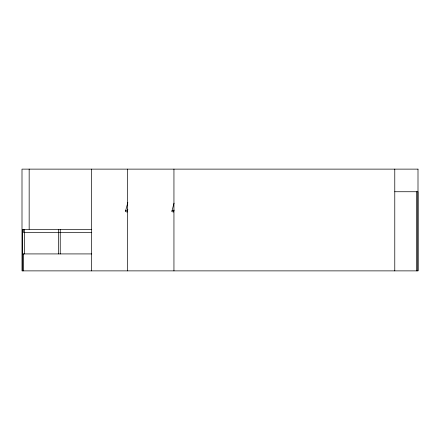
<?xml version="1.0" encoding="UTF-8"?>
<svg xmlns="http://www.w3.org/2000/svg" width="440" height="440" viewBox="0 0 440 440"><rect width="100%" height="100%" fill="white"/><g stroke="black" fill="none" stroke-linecap="round" stroke-linejoin="round"><path stroke-width="0.66" d="M127.831 202.488L125.395 211.585L127.138 212.053L127.837 209.457M174.037 203.137L171.771 211.585L173.52 212.053L174.042 210.106M394.774 191.736L417.918 191.736L417.918 270.875M91.746 229.422L22.49 229.422L22.49 253.919L91.746 253.919M91.746 232.436L23.43 232.436L23.43 229.422M172.062 210.496L173.811 210.964M125.686 210.496L127.435 210.964M416.609 191.736L416.609 270.875M394.774 169.125L394.774 270.875M173.943 169.125L173.943 270.875M127.485 169.125L127.485 270.875M91.526 169.125L91.526 270.875M60.242 229.422L60.242 253.919M58.355 229.422L58.355 253.919M29.161 169.125L29.161 229.218M24.376 229.422L24.376 253.919M23.43 253.919L23.43 270.875M22.715 253.919L22.715 270.875M418 169.125L22 169.125L22 270.875L418 270.875L418 169.125"/></g></svg>
